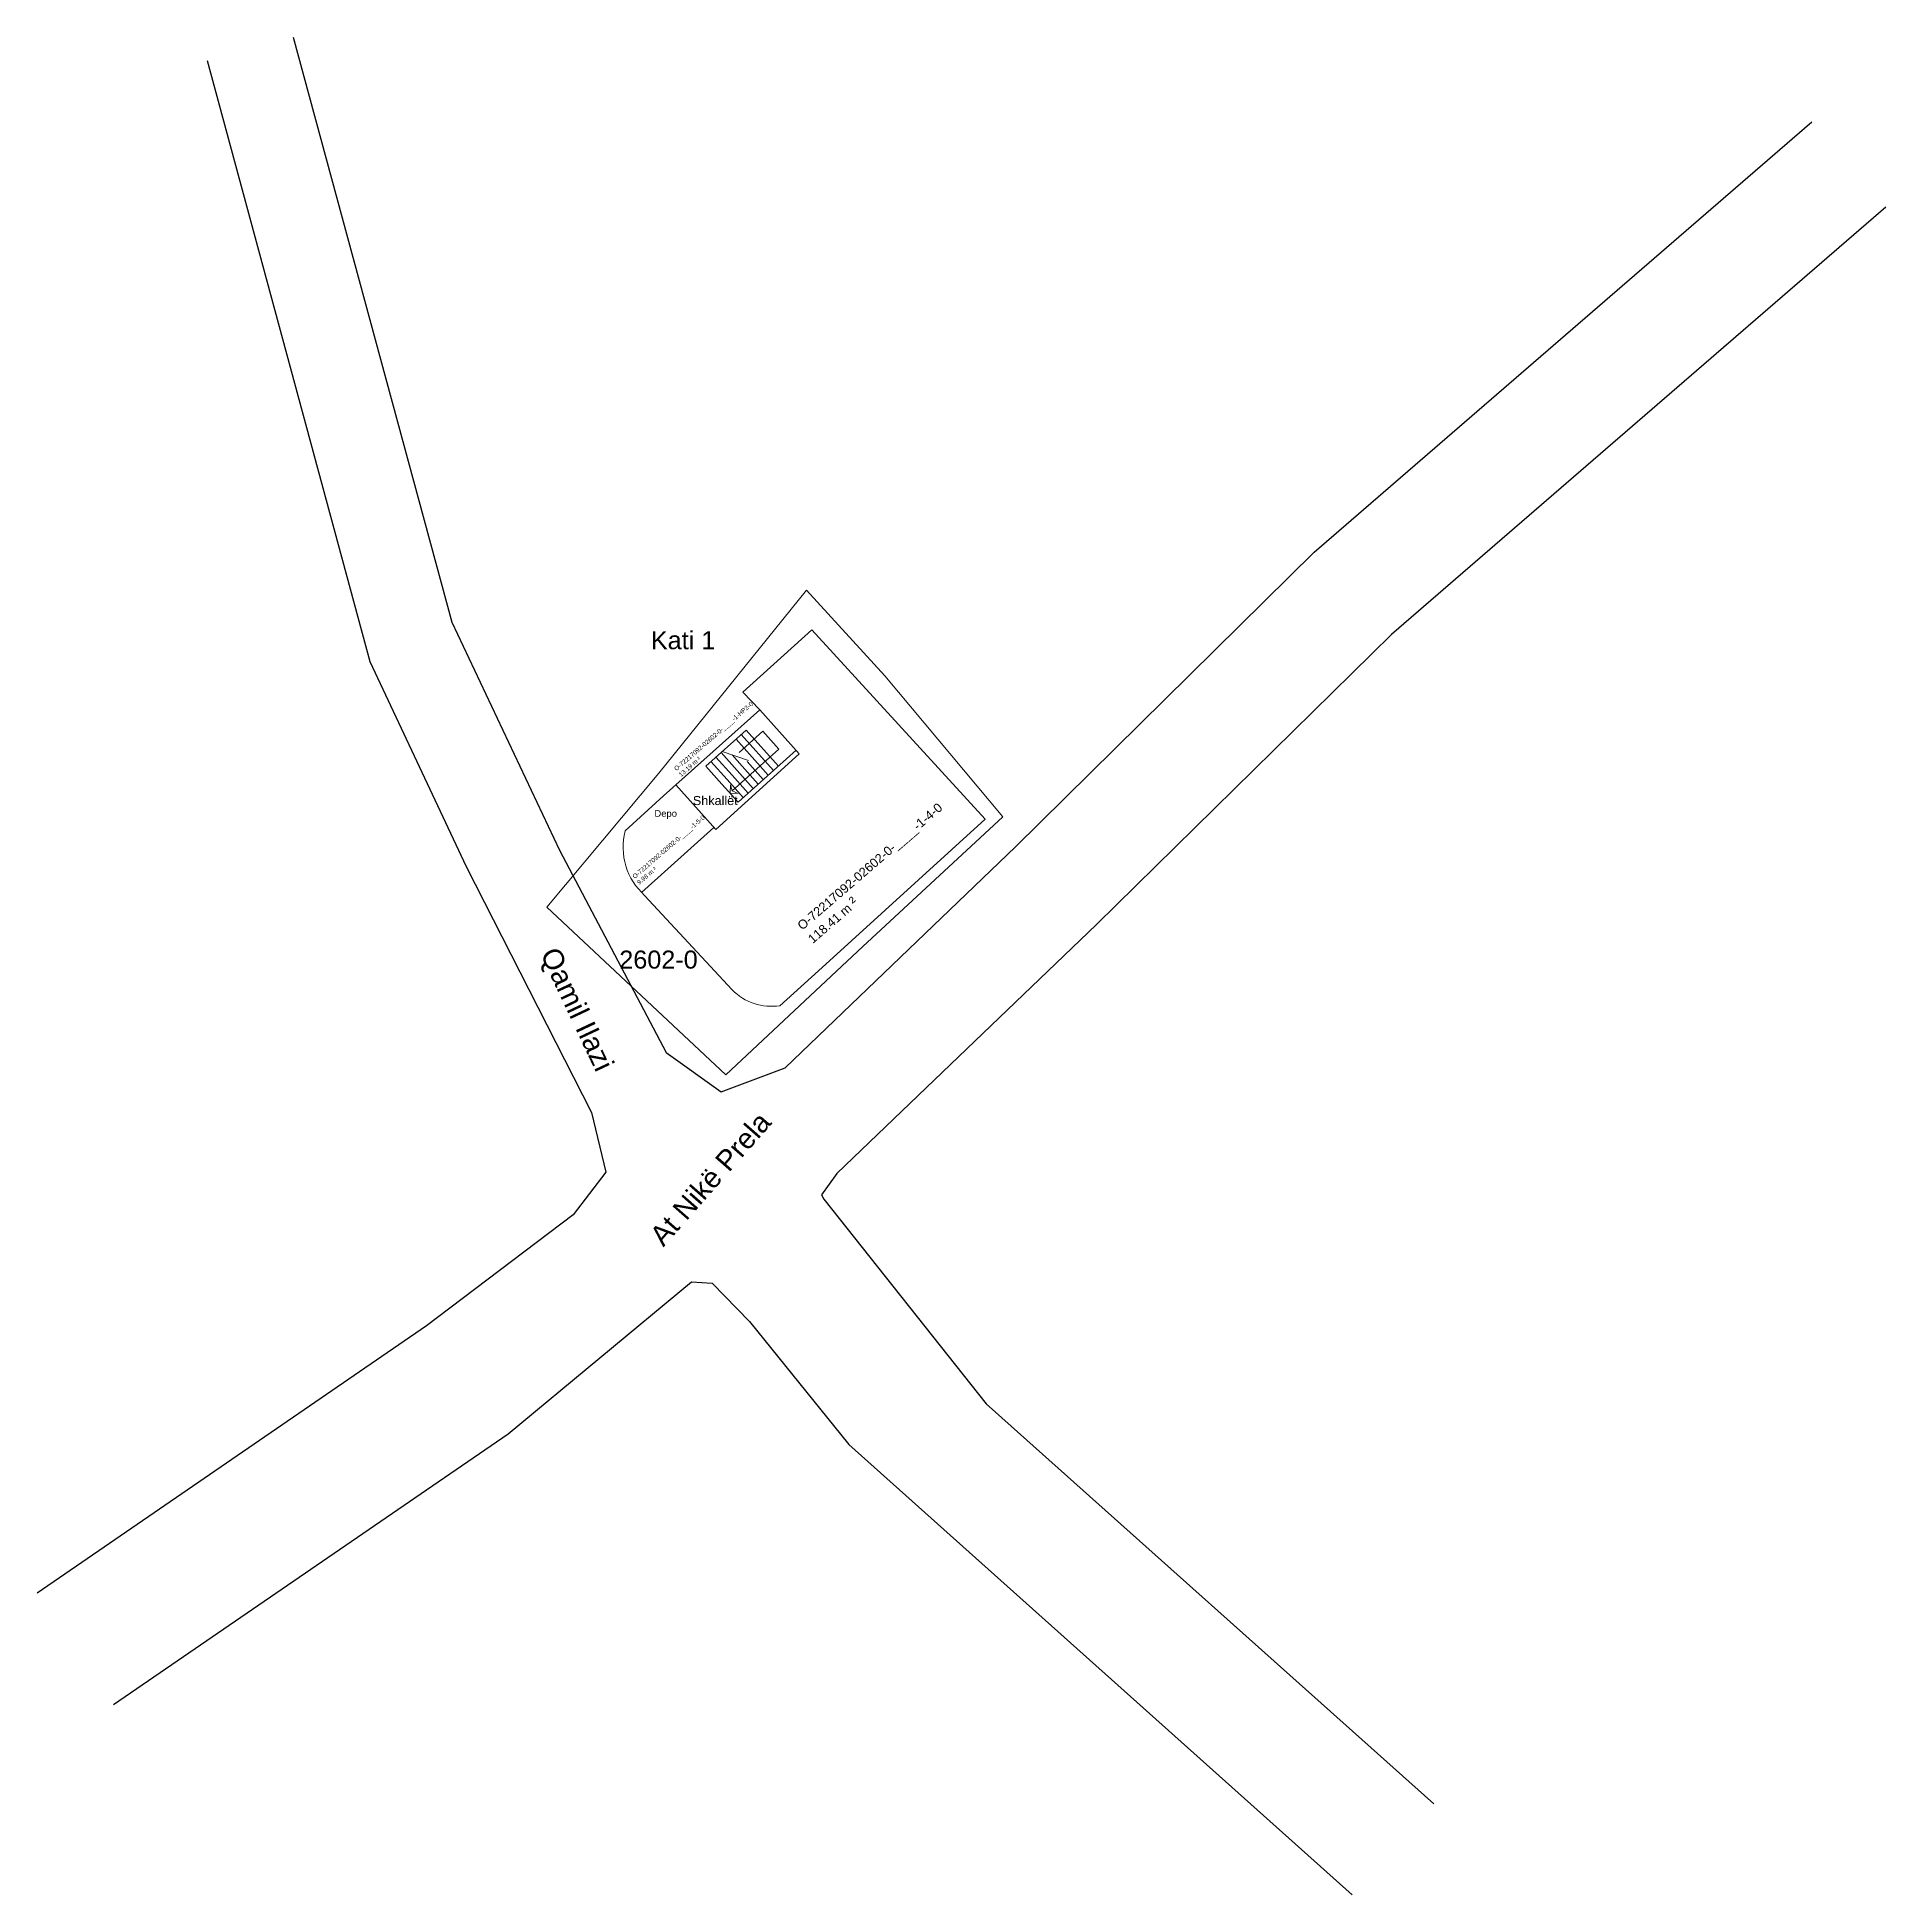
# Model space of a CAD drawing. Header units: metres. Extents: x 7513101.2 to 7513183.2, y 4691666.7 to 4691749.2.
import ezdxf
from ezdxf.enums import TextEntityAlignment as Align

# ---------------------------------------------------------------- set-up
doc = ezdxf.new("R2010")
doc.units = ezdxf.units.M
for name, color, linetype in [('Asfallt', 8, 'Continuous'), ('Etazha', 7, 'Continuous'), ('Nr Parceles Baze', 7, 'Continuous')]:
    doc.layers.add(name, color=color, linetype=linetype)
for name, color, linetype, lineweight in [('emrat e rrugeve', 7, 'Continuous', 0), ('kati 1', 7, 'Continuous', 0), ('Muret', 7, 'Continuous', 0), ('Njesi', 7, 'Continuous', 0), ('Parcela baze', 7, 'Continuous', 0)]:
    doc.layers.add(name, color=color, linetype=linetype, lineweight=lineweight)
doc.styles.get("Standard").update_dxf_attribs({"font": 'arial.ttf'})

msp = doc.modelspace()

# ---------------------------------------------------------------- linework, layer by layer
at = {"layer": 'Asfallt'}
for points, elevation in [([(7513112.553, 4691749.169), (7513119.586, 4691723.213), (7513124.365, 4691713.098), (7513129.1, 4691704.123), (7513131.532, 4691702.371), (7513134.384, 4691703.44), (7513144.601, 4691713.246), (7513157.838, 4691726.317), (7513179.927, 4691745.411)], 574.59), ([(7513112.553, 4691749.169), (7513119.586, 4691723.213), (7513124.365, 4691713.098), (7513129.1, 4691704.123), (7513131.532, 4691702.371), (7513134.384, 4691703.44), (7513144.601, 4691713.246), (7513157.838, 4691726.317), (7513179.927, 4691745.411)], 574.59), ([(7513108.735, 4691748.134), (7513115.96, 4691721.468), (7513120.229, 4691712.364), (7513125.791, 4691701.453), (7513126.424, 4691698.811), (7513124.972, 4691696.911), (7513118.464, 4691691.986), (7513101.197, 4691680.127)], 574.641), ([(7513108.735, 4691748.134), (7513115.96, 4691721.468), (7513120.229, 4691712.364), (7513125.791, 4691701.453), (7513126.424, 4691698.811), (7513124.972, 4691696.911), (7513118.464, 4691691.986), (7513101.197, 4691680.127)], 574.641), ([(7513183.203, 4691741.621), (7513161.27, 4691722.668), (7513148.195, 4691709.801), (7513136.672, 4691698.744), (7513135.986, 4691697.808), (7513136.091, 4691697.604), (7513143.3, 4691688.534), (7513163.15, 4691670.785)], 575.009), ([(7513183.203, 4691741.621), (7513161.27, 4691722.668), (7513148.195, 4691709.801), (7513136.672, 4691698.744), (7513135.986, 4691697.808), (7513136.091, 4691697.604), (7513143.3, 4691688.534), (7513163.15, 4691670.785)], 575.009), ([(7513104.59, 4691675.186), (7513122.085, 4691687.202), (7513130.218, 4691693.937), (7513131.144, 4691693.888), (7513132.795, 4691692.189), (7513137.197, 4691686.719), (7513159.536, 4691666.744)], 574.229)]:
    msp.add_lwpolyline(points, dxfattribs=dict(at, elevation=elevation))
at = {"layer": 'kati 1', "elevation": 623.174, "flags": 128}
msp.add_lwpolyline([(7513132.024, 4691706.895, 0.238515), (7513134.144, 4691706.194), (7513135.857, 4691707.745), (7513143.253, 4691714.464), (7513135.568, 4691722.874), (7513132.501, 4691720.099), (7513133.257, 4691719.323), (7513128.986, 4691715.505), (7513127.278, 4691713.948, 0.27925), (7513128.142, 4691711.089)], format="xyb", close=True, dxfattribs=at)
at = {"layer": 'Muret', "ltscale": 0.8}
for p, q in [((7513132.651, 4691718.426, 623.174), (7513134.077, 4691716.83, 623.174)), ((7513132.203, 4691718.026, 623.174), (7513133.63, 4691716.43, 623.174)), ((7513132.427, 4691718.226, 623.174), (7513133.853, 4691716.63, 623.174)), ((7513132.469, 4691716.828, 623.174), (7513133.182, 4691716.03, 623.174)), ((7513132.693, 4691717.028, 623.174), (7513133.406, 4691716.23, 623.174)), ((7513131.798, 4691716.228, 623.174), (7513132.511, 4691715.431, 623.174)), ((7513132.022, 4691716.428, 623.174), (7513132.735, 4691715.631, 623.174)), ((7513132.246, 4691716.628, 623.174), (7513132.959, 4691715.831, 623.174))]:
    msp.add_line(p, q, dxfattribs=at)
at = {"layer": 'Muret'}
for p, q in [((7513130.861, 4691716.826, 623.174), (7513131.575, 4691716.028, 623.174)), ((7513131.085, 4691717.026, 623.174), (7513131.798, 4691716.228, 623.174)), ((7513131.309, 4691717.226, 623.174), (7513132.022, 4691716.428, 623.174)), ((7513131.532, 4691717.426, 623.174), (7513132.246, 4691716.628, 623.174)), ((7513131.585, 4691717.473, 623.174), (7513132.746, 4691717.075, 623.174)), ((7513132.029, 4691717.321, 623.174), (7513132.469, 4691716.828, 623.174)), ((7513132.288, 4691715.231, 623.174), (7513134.86, 4691717.53, 623.174)), ((7513131.575, 4691716.028, 623.174), (7513132.288, 4691715.231, 623.174))]:
    msp.add_line(p, q, dxfattribs=at)
at = {"layer": 'Muret', "ltscale": 0.6, "elevation": 623.174}
for points in [[(7513132.336, 4691717.427), (7513133.39, 4691718.369), (7513134.103, 4691717.571), (7513132.034, 4691715.722)], [(7513131.931, 4691715.63), (7513131.952, 4691715.996), (7513132.034, 4691715.722)], [(7513131.931, 4691715.63), (7513132.297, 4691715.609), (7513132.034, 4691715.722)]]:
    msp.add_lwpolyline(points, dxfattribs=at)
at = {"layer": 'Njesi', "elevation": 623.174, "flags": 128}
msp.add_lwpolyline([(7513135.002, 4691717.371), (7513131.301, 4691714.009), (7513129.529, 4691715.991), (7513133.257, 4691719.323)], close=True, dxfattribs=at)
for points in [[(7513132.651, 4691718.426), (7513130.861, 4691716.826)], [(7513131.215, 4691714.105), (7513128.006, 4691711.22)]]:
    msp.add_lwpolyline(points, dxfattribs=at)
at = {"layer": 'Parcela baze', "linetype": 'Continuous', "elevation": 574.793}
msp.add_lwpolyline([(7513137.819, 4691708.828), (7513144.039, 4691714.578), (7513138.8, 4691720.827), (7513135.33, 4691724.637), (7513128.779, 4691716.508), (7513123.799, 4691710.569), (7513131.739, 4691703.129), (7513137.819, 4691708.828)], close=True, dxfattribs=at)
msp.add_lwpolyline([(7513137.819, 4691708.828), (7513144.039, 4691714.578), (7513138.8, 4691720.827), (7513135.33, 4691724.637), (7513128.779, 4691716.508), (7513123.799, 4691710.569), (7513131.739, 4691703.129), (7513137.819, 4691708.828)], close=True, dxfattribs=at)

# ---------------------------------------------------------------- texts
at = {"layer": 'emrat e rrugeve'}
for s, rotation, p in [('Qamil Ilazi', 295.24245, (7513125.161, 4691706.038)), ('At Nikë Prela', 48.75369, (7513131.056, 4691698.517))]:
    msp.add_text(s, height=0.9, rotation=rotation, dxfattribs=at).set_placement(p, align=Align.MIDDLE_CENTER)
at = {"layer": 'Etazha'}
for s, height, p in [('Kati 1', 0.8, (7513128.421, 4691722.011)), ('Shkallët', 0.4, (7513130.283, 4691715.097)), ('Depo', 0.3, (7513128.578, 4691714.575))]:
    msp.add_text(s, height=height, dxfattribs=at).set_placement(p)
for s, height, p in [('O-72217092-02602-0-____-1-HP2-0', 0.2, (7513129.557, 4691716.6)), ('13.19 m ²', 0.2, (7513129.763, 4691716.336)), ('O-72217092-02602-0-____-1-4-0', 0.4, (7513135.136, 4691709.525)), ('O-72217092-02602-0-____-1-5-0', 0.2, (7513127.708, 4691711.815)), ('9.98 m ²', 0.2, (7513127.914, 4691711.551)), ('²', 0.487, (7513137.484, 4691710.555)), ('118.41 m ', 0.4, (7513135.603, 4691708.931))]:
    msp.add_text(s, height=height, rotation=40.79179, dxfattribs=at).set_placement(p)
at = {"layer": 'Nr Parceles Baze'}
msp.add_text('2602-0', height=0.8, dxfattribs=at).set_placement((7513128.759, 4691708.241, -45.319), align=Align.MIDDLE_CENTER)

doc.saveas('drawing.dxf')
